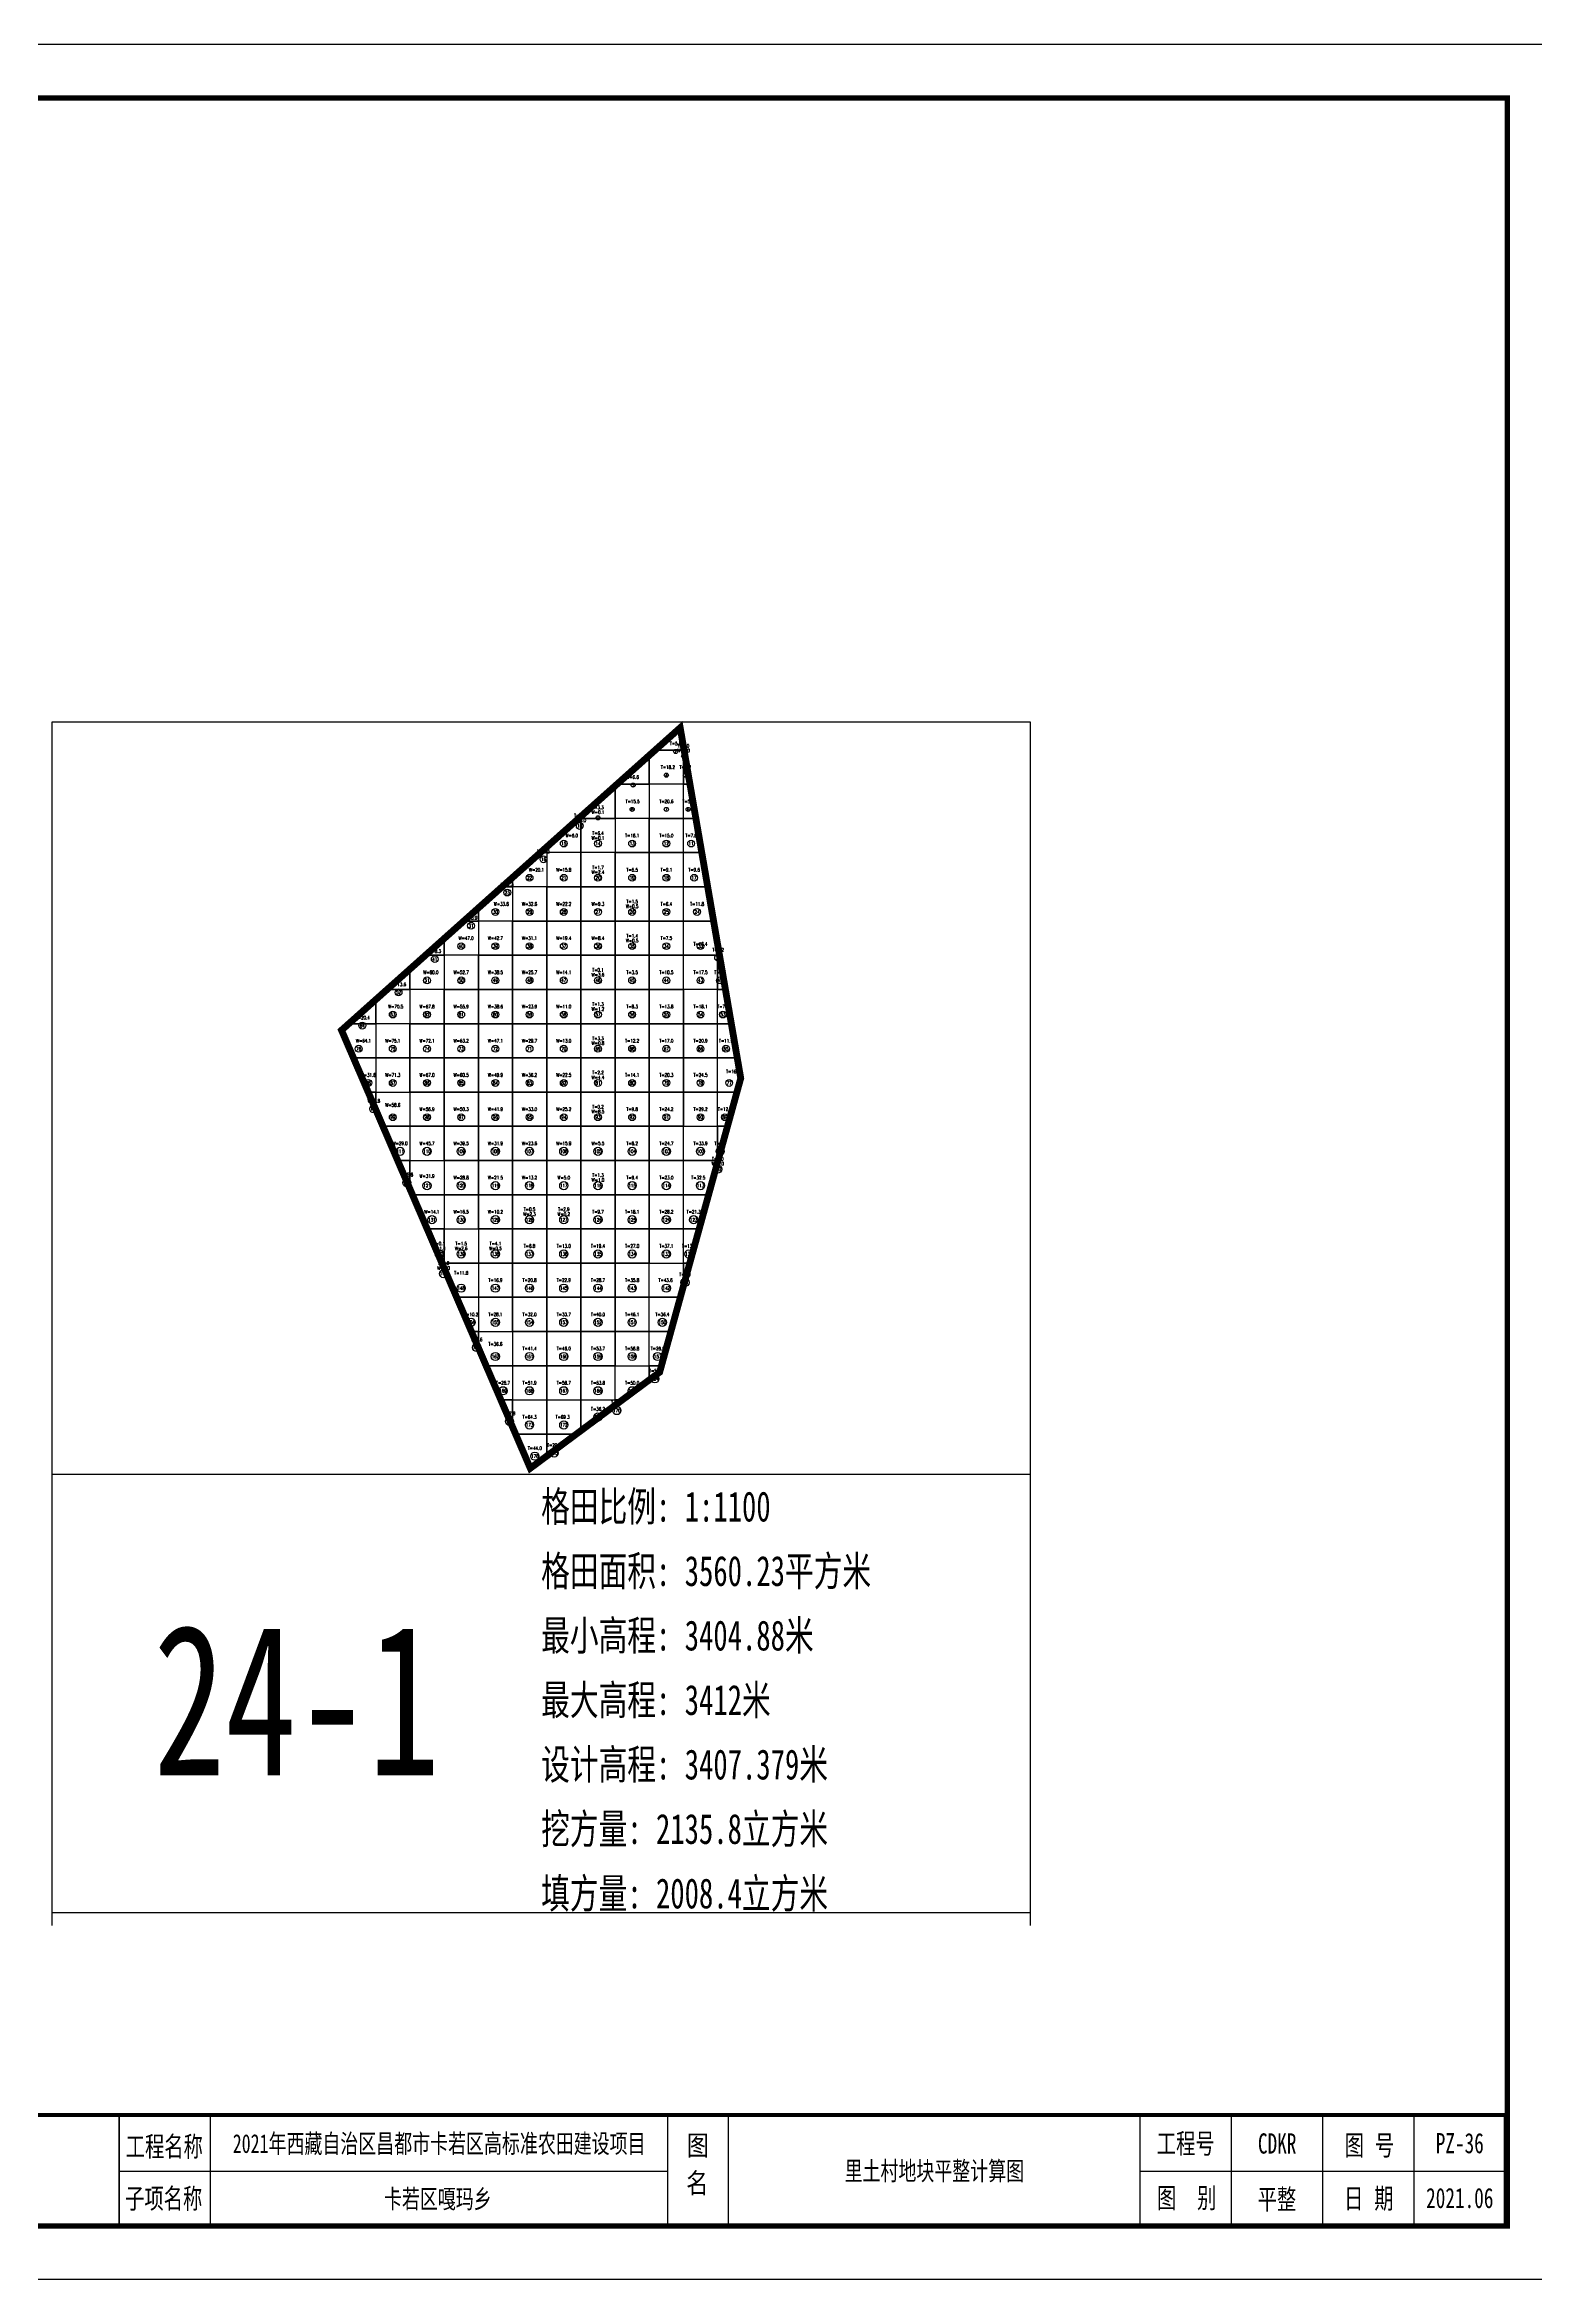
# Model space of a CAD drawing. Extents: x 4283 to 40403, y 1134 to 1764.
# Drawn here: x 19621 to 19819.2, y 1465.4 to 1762.4 of the extents above; entities that cross this region are included whole.
import ezdxf
from ezdxf.enums import TextEntityAlignment as Align

# ---------------------------------------------------------------- set-up
doc = ezdxf.new("R2010")
doc.units = 0
for name, color, linetype in [('PUB_TITLE', 4, 'Continuous'), ('S-MODIFY', 4, 'Continuous'), ('tdz_24-1方格网', 2, 'Continuous'), ('tdz_24-1方格网计算', 7, 'Continuous'), ('tdz_土方计算图', 7, 'Continuous'), ('tdz_格田', 6, 'Continuous'), ('华泽绵阳图框', 7, 'Continuous')]:
    doc.layers.add(name, color=color, linetype=linetype)
doc.styles.add('-宋体', font='', dxfattribs={"width": 0.8})
doc.styles.add('GLand', font='')
doc.styles.add('GLandNum', font='txt_____.ttf', dxfattribs={"width": 0.7, "height": 0.5})
doc.styles.add('长仿宋', font='', dxfattribs={"width": 0.7, "height": 5})
doc.styles.get('-宋体').set_extended_font_data('SimSun')
doc.styles.get('GLand').set_extended_font_data('FangSong_GB2312')
doc.styles.get('长仿宋').set_extended_font_data('SimSun')

msp = doc.modelspace()

# ---------------------------------------------------------------- linework, layer by layer
msp.add_lwpolyline([(19621.99, 1514.09), (19751.99, 1514.09)])
at = {"layer": 'PUB_TITLE'}
msp.add_lwpolyline([(19402.53, 1465.36), (19822.53, 1465.36), (19822.53, 1762.36), (19402.53, 1762.36)], close=True, dxfattribs=at)
at = {"layer": 'PUB_TITLE', "color": 7, "const_width": 0.566}
msp.add_lwpolyline([(19815.46, 1472.43), (19815.46, 1755.25)], dxfattribs=at)
at = {"layer": 'PUB_TITLE', "color": 7, "const_width": 0.506}
msp.add_lwpolyline([(19420.21, 1472.43), (19815.23, 1472.43), (19815.24, 1487.19), (19420.21, 1487.19)], close=True, dxfattribs=at)
at = {"layer": 'S-MODIFY'}
msp.add_lwpolyline([(19402.53, 1465.36), (19822.53, 1465.36), (19822.53, 1762.36), (19402.53, 1762.36)], close=True, dxfattribs=at)
at = {"layer": 'tdz_24-1方格网', "linetype": 'Continuous'}
for points in [[(19705.91, 1669.1, 3095.45), (19705.91, 1668.6, 3095.48), (19702.16, 1668.6, 3095.88), (19705.48, 1671.57, 3095.45)], [(19701.36, 1667.89, 3095.98), (19701.36, 1664.06, 3095.6), (19697.07, 1664.06, 3096.53)], [(19702.16, 1668.6, 3095.88), (19705.91, 1668.6, 3095.48), (19705.91, 1664.06, 3095.68), (19701.36, 1664.06, 3095.6), (19701.36, 1667.89, 3095.98)], [(19706, 1668.6, 3095.45), (19705.91, 1668.6, 3095.48), (19705.91, 1669.1, 3095.45)], [(19705.91, 1668.6, 3095.48), (19706, 1668.6, 3095.45), (19706.78, 1664.06, 3095.45), (19705.91, 1664.06, 3095.68)], [(19696.82, 1663.83, 3096.56), (19696.82, 1659.51, 3096.31), (19692.27, 1659.51, 3097.16), (19692.27, 1659.77, 3097.14)], [(19697.07, 1664.06, 3096.53), (19701.36, 1664.06, 3095.6), (19701.36, 1659.51, 3095.82), (19696.82, 1659.51, 3096.31), (19696.82, 1663.83, 3096.56)], [(19701.36, 1664.06, 3095.6), (19701.36, 1659.51, 3095.82), (19705.91, 1659.51, 3095.89), (19705.91, 1664.06, 3095.68)], [(19705.91, 1664.06, 3095.68), (19706.78, 1664.06, 3095.45), (19707.57, 1659.51, 3095.45), (19705.91, 1659.51, 3095.89)], [(19691.98, 1659.51, 3097.18), (19692.27, 1659.51, 3097.16), (19692.27, 1654.97, 3097.22), (19687.73, 1654.97, 3097.99), (19687.73, 1655.72, 3097.93)], [(19692.27, 1659.77, 3097.14), (19692.27, 1659.51, 3097.16), (19691.98, 1659.51, 3097.18)], [(19692.27, 1654.97, 3097.22), (19692.27, 1659.51, 3097.16), (19696.82, 1659.51, 3096.31), (19696.82, 1654.97, 3096.44)], [(19696.82, 1659.51, 3096.31), (19696.82, 1654.97, 3096.44), (19701.36, 1654.97, 3096.22), (19701.36, 1659.51, 3095.82)], [(19701.36, 1659.51, 3095.82), (19701.36, 1654.97, 3096.22), (19705.91, 1654.97, 3096.1), (19705.91, 1659.51, 3095.89)], [(19705.91, 1659.51, 3095.89), (19707.57, 1659.51, 3095.45), (19708.35, 1654.97, 3095.45), (19705.91, 1654.97, 3096.1)], [(19686.89, 1654.97, 3098.08), (19687.73, 1654.97, 3097.99), (19687.73, 1650.42, 3098.51), (19683.18, 1650.42, 3098.85), (19683.18, 1651.66, 3098.74)], [(19687.73, 1655.72, 3097.93), (19687.73, 1654.97, 3097.99), (19686.89, 1654.97, 3098.08)], [(19687.73, 1654.97, 3097.99), (19687.73, 1650.42, 3098.51), (19692.27, 1650.42, 3097.75), (19692.27, 1654.97, 3097.22)], [(19692.27, 1654.97, 3097.22), (19692.27, 1650.42, 3097.75), (19696.82, 1650.42, 3097.06), (19696.82, 1654.97, 3096.44)], [(19696.82, 1654.97, 3096.44), (19696.82, 1650.42, 3097.06), (19701.36, 1650.42, 3096.51), (19701.36, 1654.97, 3096.22)], [(19701.36, 1654.97, 3096.22), (19701.36, 1650.42, 3096.51), (19705.91, 1650.42, 3096.28), (19705.91, 1654.97, 3096.1)], [(19705.91, 1654.97, 3096.1), (19708.35, 1654.97, 3095.45), (19709.14, 1650.42, 3095.45), (19705.91, 1650.42, 3096.28)], [(19683.18, 1651.66, 3098.74), (19683.18, 1650.42, 3098.85), (19681.79, 1650.42, 3098.99)], [(19681.79, 1650.42, 3098.99), (19683.18, 1650.42, 3098.85), (19683.18, 1645.87, 3099.22), (19678.64, 1645.87, 3099.71), (19678.64, 1647.6, 3099.55)], [(19683.18, 1650.42, 3098.85), (19683.18, 1645.87, 3099.22), (19687.73, 1645.87, 3098.49), (19687.73, 1650.42, 3098.51)], [(19687.73, 1650.42, 3098.51), (19687.73, 1645.87, 3098.49), (19692.27, 1645.87, 3097.87), (19692.27, 1650.42, 3097.75)], [(19692.27, 1650.42, 3097.75), (19692.27, 1645.87, 3097.87), (19696.82, 1645.87, 3097.15), (19696.82, 1650.42, 3097.06)], [(19696.82, 1650.42, 3097.06), (19696.82, 1645.87, 3097.15), (19701.36, 1645.87, 3096.69), (19701.36, 1650.42, 3096.51)], [(19701.36, 1650.42, 3096.51), (19701.36, 1645.87, 3096.69), (19705.91, 1645.87, 3096.24), (19705.91, 1650.42, 3096.28)], [(19705.91, 1650.42, 3096.28), (19709.14, 1650.42, 3095.45), (19709.92, 1645.87, 3095.45), (19705.91, 1645.87, 3096.24)], [(19676.7, 1645.87, 3099.9), (19678.64, 1645.87, 3099.71), (19678.64, 1641.33, 3099.75), (19674.09, 1641.33, 3100.47), (19674.09, 1643.55, 3100.37)], [(19678.64, 1647.6, 3099.55), (19678.64, 1645.87, 3099.71), (19676.7, 1645.87, 3099.9)], [(19678.64, 1645.87, 3099.71), (19678.64, 1641.33, 3099.75), (19683.18, 1641.33, 3099), (19683.18, 1645.87, 3099.22)], [(19683.18, 1645.87, 3099.22), (19683.18, 1641.33, 3099), (19687.73, 1641.33, 3098.35), (19687.73, 1645.87, 3098.49)], [(19687.73, 1645.87, 3098.49), (19687.73, 1641.33, 3098.35), (19692.27, 1641.33, 3097.74), (19692.27, 1645.87, 3097.87)], [(19692.27, 1645.87, 3097.87), (19692.27, 1641.33, 3097.74), (19696.82, 1641.33, 3097.17), (19696.82, 1645.87, 3097.15)], [(19696.82, 1645.87, 3097.15), (19696.82, 1641.33, 3097.17), (19701.36, 1641.33, 3096.64), (19701.36, 1645.87, 3096.69)], [(19701.36, 1645.87, 3096.69), (19701.36, 1641.33, 3096.64), (19705.91, 1641.33, 3096.2), (19705.91, 1645.87, 3096.24)], [(19710.45, 1642.78, 3095.45), (19710.45, 1641.33, 3095.52), (19705.91, 1641.33, 3096.2), (19705.91, 1645.87, 3096.24), (19709.92, 1645.87, 3095.45)], [(19674.09, 1643.55, 3100.37), (19674.09, 1641.33, 3100.47), (19671.61, 1641.33, 3100.76)], [(19710.71, 1641.33, 3095.45), (19710.45, 1641.33, 3095.52), (19710.45, 1642.78, 3095.45)], [(19669.55, 1639.49, 3100.95), (19669.55, 1636.78, 3100.96), (19666.52, 1636.78, 3101.24)], [(19671.61, 1641.33, 3100.76), (19674.09, 1641.33, 3100.47), (19674.09, 1636.78, 3100.46), (19669.55, 1636.78, 3100.96), (19669.55, 1639.49, 3100.95)], [(19674.09, 1641.33, 3100.47), (19674.09, 1636.78, 3100.46), (19678.64, 1636.78, 3099.59), (19678.64, 1641.33, 3099.75)], [(19678.64, 1641.33, 3099.75), (19678.64, 1636.78, 3099.59), (19683.18, 1636.78, 3098.93), (19683.18, 1641.33, 3099)], [(19683.18, 1641.33, 3099), (19683.18, 1636.78, 3098.93), (19687.73, 1636.78, 3098.21), (19687.73, 1641.33, 3098.35)], [(19687.73, 1641.33, 3098.35), (19687.73, 1636.78, 3098.21), (19692.27, 1636.78, 3097.59), (19692.27, 1641.33, 3097.74)], [(19692.27, 1641.33, 3097.74), (19692.27, 1636.78, 3097.59), (19696.82, 1636.78, 3097.03), (19696.82, 1641.33, 3097.17)], [(19696.82, 1641.33, 3097.17), (19696.82, 1636.78, 3097.03), (19701.36, 1636.78, 3096.55), (19701.36, 1641.33, 3096.64)], [(19701.36, 1641.33, 3096.64), (19701.36, 1636.78, 3096.55), (19705.91, 1636.78, 3096.16), (19705.91, 1641.33, 3096.2)], [(19705.91, 1636.78, 3096.16), (19705.91, 1641.33, 3096.2), (19710.45, 1641.33, 3095.52), (19710.45, 1636.78, 3095.73)], [(19710.45, 1641.33, 3095.52), (19710.71, 1641.33, 3095.45), (19711.49, 1636.78, 3095.45), (19710.45, 1636.78, 3095.73)], [(19666.52, 1636.78, 3101.24), (19669.55, 1636.78, 3100.96), (19669.55, 1632.24, 3101.27), (19665, 1632.24, 3101.53), (19665, 1635.43, 3101.39)], [(19669.55, 1636.78, 3100.96), (19669.55, 1632.24, 3101.27), (19674.09, 1632.24, 3100.91), (19674.09, 1636.78, 3100.46)], [(19674.09, 1636.78, 3100.46), (19674.09, 1632.24, 3100.91), (19678.64, 1632.24, 3099.99), (19678.64, 1636.78, 3099.59)], [(19678.64, 1636.78, 3099.59), (19678.64, 1632.24, 3099.99), (19683.18, 1632.24, 3099), (19683.18, 1636.78, 3098.93)], [(19683.18, 1636.78, 3098.93), (19683.18, 1632.24, 3099), (19687.73, 1632.24, 3098.31), (19687.73, 1636.78, 3098.21)], [(19687.73, 1636.78, 3098.21), (19687.73, 1632.24, 3098.31), (19692.27, 1632.24, 3097.54), (19692.27, 1636.78, 3097.59)], [(19692.27, 1636.78, 3097.59), (19692.27, 1632.24, 3097.54), (19696.82, 1632.24, 3096.93), (19696.82, 1636.78, 3097.03)], [(19696.82, 1636.78, 3097.03), (19696.82, 1632.24, 3096.93), (19701.36, 1632.24, 3096.48), (19701.36, 1636.78, 3096.55)], [(19701.36, 1636.78, 3096.55), (19701.36, 1632.24, 3096.48), (19705.91, 1632.24, 3096.09), (19705.91, 1636.78, 3096.16)], [(19705.91, 1636.78, 3096.16), (19705.91, 1632.24, 3096.09), (19710.45, 1632.24, 3095.76), (19710.45, 1636.78, 3095.73)], [(19710.45, 1636.78, 3095.73), (19711.49, 1636.78, 3095.45), (19712.27, 1632.24, 3095.45), (19710.45, 1632.24, 3095.76)], [(19665, 1635.43, 3101.39), (19665, 1632.24, 3101.53), (19661.42, 1632.24, 3101.71)], [(19661.42, 1632.24, 3101.71), (19665, 1632.24, 3101.53), (19665, 1627.69, 3101.68), (19662.04, 1627.69, 3101.64), (19660.45, 1631.37, 3101.82)], [(19665, 1632.24, 3101.53), (19665, 1627.69, 3101.68), (19669.55, 1627.69, 3101.31), (19669.55, 1632.24, 3101.27)], [(19669.55, 1632.24, 3101.27), (19669.55, 1627.69, 3101.31), (19674.09, 1627.69, 3100.95), (19674.09, 1632.24, 3100.91)], [(19674.09, 1632.24, 3100.91), (19674.09, 1627.69, 3100.95), (19678.64, 1627.69, 3100.38), (19678.64, 1632.24, 3099.99)], [(19678.64, 1632.24, 3099.99), (19678.64, 1627.69, 3100.38), (19683.18, 1627.69, 3099.59), (19683.18, 1632.24, 3099)], [(19683.18, 1632.24, 3099), (19683.18, 1627.69, 3099.59), (19687.73, 1627.69, 3098.61), (19687.73, 1632.24, 3098.31)], [(19687.73, 1632.24, 3098.31), (19687.73, 1627.69, 3098.61), (19692.27, 1627.69, 3097.7), (19692.27, 1632.24, 3097.54)], [(19692.27, 1632.24, 3097.54), (19692.27, 1627.69, 3097.7), (19696.82, 1627.69, 3096.8), (19696.82, 1632.24, 3096.93)], [(19696.82, 1632.24, 3096.93), (19696.82, 1627.69, 3096.8), (19701.36, 1627.69, 3096.43), (19701.36, 1632.24, 3096.48)], [(19701.36, 1632.24, 3096.48), (19701.36, 1627.69, 3096.43), (19705.91, 1627.69, 3096.03), (19705.91, 1632.24, 3096.09)], [(19705.91, 1632.24, 3096.09), (19705.91, 1627.69, 3096.03), (19710.45, 1627.69, 3095.66), (19710.45, 1632.24, 3095.76)], [(19710.45, 1632.24, 3095.76), (19712.27, 1632.24, 3095.45), (19713.06, 1627.69, 3095.45), (19710.45, 1627.69, 3095.66)], [(19662.04, 1627.69, 3101.64), (19665, 1627.69, 3101.68), (19665, 1623.15, 3101.43), (19664, 1623.15, 3101.43)], [(19665, 1627.69, 3101.68), (19665, 1623.15, 3101.43), (19669.55, 1623.15, 3101.04), (19669.55, 1627.69, 3101.31)], [(19669.55, 1627.69, 3101.31), (19669.55, 1623.15, 3101.04), (19674.09, 1623.15, 3100.62), (19674.09, 1627.69, 3100.95)], [(19674.09, 1627.69, 3100.95), (19674.09, 1623.15, 3100.62), (19678.64, 1623.15, 3100.09), (19678.64, 1627.69, 3100.38)], [(19678.64, 1627.69, 3100.38), (19678.64, 1623.15, 3100.09), (19683.18, 1623.15, 3099.51), (19683.18, 1627.69, 3099.59)], [(19683.18, 1627.69, 3099.59), (19683.18, 1623.15, 3099.51), (19687.73, 1623.15, 3098.95), (19687.73, 1627.69, 3098.61)], [(19687.73, 1627.69, 3098.61), (19687.73, 1623.15, 3098.95), (19692.27, 1623.15, 3098.48), (19692.27, 1627.69, 3097.7)], [(19692.27, 1627.69, 3097.7), (19692.27, 1623.15, 3098.48), (19696.82, 1623.15, 3097.03), (19696.82, 1627.69, 3096.8)], [(19696.82, 1627.69, 3096.8), (19696.82, 1623.15, 3097.03), (19701.36, 1623.15, 3096.33), (19701.36, 1627.69, 3096.43)], [(19701.36, 1627.69, 3096.43), (19701.36, 1623.15, 3096.33), (19705.91, 1623.15, 3095.96), (19705.91, 1627.69, 3096.03)], [(19705.91, 1627.69, 3096.03), (19705.91, 1623.15, 3095.96), (19710.45, 1623.15, 3095.57), (19710.45, 1627.69, 3095.66)], [(19710.45, 1627.69, 3095.66), (19713.06, 1627.69, 3095.45), (19713.53, 1624.99, 3095.45), (19713.02, 1623.15, 3095.45), (19710.45, 1623.15, 3095.57)], [(19664, 1623.15, 3101.43), (19665, 1623.15, 3101.43), (19665, 1620.83, 3101.32)], [(19665, 1620.83, 3101.32), (19665, 1623.15, 3101.43), (19669.55, 1623.15, 3101.04), (19669.55, 1618.6, 3100.73), (19665.96, 1618.6, 3101.01)], [(19669.55, 1623.15, 3101.04), (19669.55, 1618.6, 3100.73), (19674.09, 1618.6, 3100.27), (19674.09, 1623.15, 3100.62)], [(19674.09, 1623.15, 3100.62), (19674.09, 1618.6, 3100.27), (19678.64, 1618.6, 3099.8), (19678.64, 1623.15, 3100.09)], [(19678.64, 1623.15, 3100.09), (19678.64, 1618.6, 3099.8), (19683.18, 1618.6, 3099.23), (19683.18, 1623.15, 3099.51)], [(19683.18, 1623.15, 3099.51), (19683.18, 1618.6, 3099.23), (19687.73, 1618.6, 3098.72), (19687.73, 1623.15, 3098.95)], [(19687.73, 1623.15, 3098.95), (19687.73, 1618.6, 3098.72), (19692.27, 1618.6, 3098.21), (19692.27, 1623.15, 3098.48)], [(19692.27, 1623.15, 3098.48), (19692.27, 1618.6, 3098.21), (19696.82, 1618.6, 3097.46), (19696.82, 1623.15, 3097.03)], [(19696.82, 1623.15, 3097.03), (19696.82, 1618.6, 3097.46), (19701.36, 1618.6, 3096.33), (19701.36, 1623.15, 3096.33)], [(19701.36, 1623.15, 3096.33), (19701.36, 1618.6, 3096.33), (19705.91, 1618.6, 3095.78), (19705.91, 1623.15, 3095.96)], [(19705.91, 1623.15, 3095.96), (19705.91, 1618.6, 3095.78), (19710.45, 1618.6, 3095.45), (19710.45, 1623.15, 3095.57)], [(19710.45, 1623.15, 3095.57), (19713.02, 1623.15, 3095.45), (19711.76, 1618.6, 3095.44), (19710.45, 1618.6, 3095.45)], [(19665.96, 1618.6, 3101.01), (19669.55, 1618.6, 3100.73), (19669.55, 1614.06, 3100.32), (19667.92, 1614.06, 3100.4)], [(19669.55, 1618.6, 3100.73), (19669.55, 1614.06, 3100.32), (19674.09, 1614.06, 3099.92), (19674.09, 1618.6, 3100.27)], [(19674.09, 1618.6, 3100.27), (19674.09, 1614.06, 3099.92), (19678.64, 1614.06, 3099.43), (19678.64, 1618.6, 3099.8)], [(19678.64, 1618.6, 3099.8), (19678.64, 1614.06, 3099.43), (19683.18, 1614.06, 3098.93), (19683.18, 1618.6, 3099.23)], [(19683.18, 1618.6, 3099.23), (19683.18, 1614.06, 3098.93), (19687.73, 1614.06, 3098.38), (19687.73, 1618.6, 3098.72)], [(19687.73, 1618.6, 3098.72), (19687.73, 1614.06, 3098.38), (19692.27, 1614.06, 3097.92), (19692.27, 1618.6, 3098.21)], [(19692.27, 1618.6, 3098.21), (19692.27, 1614.06, 3097.92), (19696.82, 1614.06, 3097.39), (19696.82, 1618.6, 3097.46)], [(19696.82, 1618.6, 3097.46), (19696.82, 1614.06, 3097.39), (19701.36, 1614.06, 3096.81), (19701.36, 1618.6, 3096.33)], [(19701.36, 1618.6, 3096.33), (19701.36, 1614.06, 3096.81), (19705.91, 1614.06, 3095.64), (19705.91, 1618.6, 3095.78)], [(19705.91, 1614.06, 3095.64), (19705.91, 1618.6, 3095.78), (19710.45, 1618.6, 3095.45), (19710.45, 1614.06, 3095.43)], [(19710.45, 1618.6, 3095.45), (19711.76, 1618.6, 3095.44), (19710.51, 1614.06, 3095.42), (19710.45, 1614.06, 3095.43)], [(19667.92, 1614.06, 3100.4), (19669.55, 1614.06, 3100.32), (19669.55, 1610.28, 3099.88)], [(19669.55, 1610.28, 3099.88), (19669.55, 1614.06, 3100.32), (19674.09, 1614.06, 3099.92), (19674.09, 1609.51, 3099.59), (19669.88, 1609.51, 3099.78)], [(19674.09, 1614.06, 3099.92), (19674.09, 1609.51, 3099.59), (19678.64, 1609.51, 3099.14), (19678.64, 1614.06, 3099.43)], [(19678.64, 1614.06, 3099.43), (19678.64, 1609.51, 3099.14), (19683.18, 1609.51, 3098.59), (19683.18, 1614.06, 3098.93)], [(19683.18, 1614.06, 3098.93), (19683.18, 1609.51, 3098.59), (19687.73, 1609.51, 3098.06), (19687.73, 1614.06, 3098.38)], [(19687.73, 1614.06, 3098.38), (19687.73, 1609.51, 3098.06), (19692.27, 1609.51, 3097.64), (19692.27, 1614.06, 3097.92)], [(19692.27, 1614.06, 3097.92), (19692.27, 1609.51, 3097.64), (19696.82, 1609.51, 3097.16), (19696.82, 1614.06, 3097.39)], [(19696.82, 1614.06, 3097.39), (19696.82, 1609.51, 3097.16), (19701.36, 1609.51, 3096.56), (19701.36, 1614.06, 3096.81)], [(19701.36, 1614.06, 3096.81), (19701.36, 1609.51, 3096.56), (19705.91, 1609.51, 3096.01), (19705.91, 1614.06, 3095.64)], [(19709.25, 1609.51, 3095.41), (19705.91, 1609.51, 3096.01), (19705.91, 1614.06, 3095.64), (19710.45, 1614.06, 3095.43), (19710.45, 1613.86, 3095.42)], [(19710.45, 1614.06, 3095.43), (19710.51, 1614.06, 3095.42), (19710.45, 1613.86, 3095.42)], [(19669.88, 1609.51, 3099.78), (19674.09, 1609.51, 3099.59), (19674.09, 1604.97, 3099.06), (19671.84, 1604.97, 3099.16)], [(19674.09, 1609.51, 3099.59), (19674.09, 1604.97, 3099.06), (19678.64, 1604.97, 3098.72), (19678.64, 1609.51, 3099.14)], [(19678.64, 1609.51, 3099.14), (19678.64, 1604.97, 3098.72), (19683.18, 1604.97, 3098.21), (19683.18, 1609.51, 3098.59)], [(19683.18, 1609.51, 3098.59), (19683.18, 1604.97, 3098.21), (19687.73, 1604.97, 3097.79), (19687.73, 1609.51, 3098.06)], [(19687.73, 1609.51, 3098.06), (19687.73, 1604.97, 3097.79), (19692.27, 1604.97, 3097.37), (19692.27, 1609.51, 3097.64)], [(19692.27, 1609.51, 3097.64), (19692.27, 1604.97, 3097.37), (19696.82, 1604.97, 3096.85), (19696.82, 1609.51, 3097.16)], [(19696.82, 1609.51, 3097.16), (19696.82, 1604.97, 3096.85), (19701.36, 1604.97, 3096.3), (19701.36, 1609.51, 3096.56)], [(19701.36, 1609.51, 3096.56), (19701.36, 1604.97, 3096.3), (19705.91, 1604.97, 3095.61), (19705.91, 1609.51, 3096.01)], [(19705.91, 1609.51, 3096.01), (19709.25, 1609.51, 3095.41), (19708, 1604.97, 3095.4), (19705.91, 1604.97, 3095.61)], [(19671.84, 1604.97, 3099.16), (19674.09, 1604.97, 3099.06), (19674.09, 1600.42, 3098.53), (19673.8, 1600.42, 3098.54)], [(19674.09, 1600.42, 3098.53), (19674.09, 1604.97, 3099.06), (19678.64, 1604.97, 3098.72), (19678.64, 1600.42, 3098.17)], [(19678.64, 1604.97, 3098.72), (19678.64, 1600.42, 3098.17), (19683.18, 1600.42, 3097.8), (19683.18, 1604.97, 3098.21)], [(19683.18, 1604.97, 3098.21), (19683.18, 1600.42, 3097.8), (19687.73, 1600.42, 3097.44), (19687.73, 1604.97, 3097.79)], [(19687.73, 1604.97, 3097.79), (19687.73, 1600.42, 3097.44), (19692.27, 1600.42, 3097.07), (19692.27, 1604.97, 3097.37)], [(19692.27, 1604.97, 3097.37), (19692.27, 1600.42, 3097.07), (19696.82, 1600.42, 3096.53), (19696.82, 1604.97, 3096.85)], [(19696.82, 1604.97, 3096.85), (19696.82, 1600.42, 3096.53), (19701.36, 1600.42, 3096.1), (19701.36, 1604.97, 3096.3)], [(19701.36, 1604.97, 3096.3), (19701.36, 1600.42, 3096.1), (19705.91, 1600.42, 3095.39), (19705.91, 1604.97, 3095.61)], [(19705.91, 1604.97, 3095.61), (19708, 1604.97, 3095.4), (19706.75, 1600.42, 3095.39), (19705.91, 1600.42, 3095.39)], [(19673.8, 1600.42, 3098.54), (19674.09, 1600.42, 3098.53), (19674.09, 1599.74, 3098.45)], [(19674.09, 1599.74, 3098.45), (19674.09, 1600.42, 3098.53), (19678.64, 1600.42, 3098.17), (19678.64, 1595.87, 3097.8), (19675.76, 1595.87, 3097.98)], [(19678.64, 1600.42, 3098.17), (19678.64, 1595.87, 3097.8), (19683.18, 1595.87, 3097.38), (19683.18, 1600.42, 3097.8)], [(19683.18, 1600.42, 3097.8), (19683.18, 1595.87, 3097.38), (19687.73, 1595.87, 3097.04), (19687.73, 1600.42, 3097.44)], [(19687.73, 1600.42, 3097.44), (19687.73, 1595.87, 3097.04), (19692.27, 1595.87, 3096.9), (19692.27, 1600.42, 3097.07)], [(19692.27, 1600.42, 3097.07), (19692.27, 1595.87, 3096.9), (19696.82, 1595.87, 3096.19), (19696.82, 1600.42, 3096.53)], [(19696.82, 1600.42, 3096.53), (19696.82, 1595.87, 3096.19), (19701.36, 1595.87, 3095.9), (19701.36, 1600.42, 3096.1)], [(19705.49, 1595.87, 3095.38), (19701.36, 1595.87, 3095.9), (19701.36, 1600.42, 3096.1), (19705.91, 1600.42, 3095.39), (19705.91, 1597.38, 3095.38)], [(19705.91, 1600.42, 3095.39), (19706.75, 1600.42, 3095.39), (19705.91, 1597.38, 3095.38)], [(19675.76, 1595.87, 3097.98), (19678.64, 1595.87, 3097.8), (19678.64, 1591.33, 3097.47), (19677.71, 1591.33, 3097.5)], [(19678.64, 1595.87, 3097.8), (19678.64, 1591.33, 3097.47), (19683.18, 1591.33, 3097.09), (19683.18, 1595.87, 3097.38)], [(19683.18, 1595.87, 3097.38), (19683.18, 1591.33, 3097.09), (19687.73, 1591.33, 3096.74), (19687.73, 1595.87, 3097.04)], [(19687.73, 1595.87, 3097.04), (19687.73, 1591.33, 3096.74), (19692.27, 1591.33, 3096.4), (19692.27, 1595.87, 3096.9)], [(19692.27, 1595.87, 3096.9), (19692.27, 1591.33, 3096.4), (19696.82, 1591.33, 3095.77), (19696.82, 1595.87, 3096.19)], [(19696.82, 1595.87, 3096.19), (19696.82, 1591.33, 3095.77), (19701.36, 1591.33, 3095.59), (19701.36, 1595.87, 3095.9)], [(19701.36, 1595.87, 3095.9), (19705.49, 1595.87, 3095.38), (19704.24, 1591.33, 3095.36), (19701.36, 1591.33, 3095.59)], [(19677.71, 1591.33, 3097.5), (19678.64, 1591.33, 3097.47), (19678.64, 1589.19, 3097.28)], [(19678.64, 1589.19, 3097.28), (19678.64, 1591.33, 3097.47), (19683.18, 1591.33, 3097.09), (19683.18, 1586.78, 3096.81), (19679.67, 1586.78, 3097.03)], [(19683.18, 1591.33, 3097.09), (19683.18, 1586.78, 3096.81), (19687.73, 1586.78, 3096.46), (19687.73, 1591.33, 3096.74)], [(19687.73, 1591.33, 3096.74), (19687.73, 1586.78, 3096.46), (19692.27, 1586.78, 3095.92), (19692.27, 1591.33, 3096.4)], [(19692.27, 1591.33, 3096.4), (19692.27, 1586.78, 3095.92), (19696.82, 1586.78, 3095.39), (19696.82, 1591.33, 3095.77)], [(19696.82, 1591.33, 3095.77), (19696.82, 1586.78, 3095.39), (19701.36, 1586.78, 3095.35), (19701.36, 1591.33, 3095.59)], [(19701.36, 1591.33, 3095.59), (19704.24, 1591.33, 3095.36), (19702.99, 1586.78, 3095.35), (19701.36, 1586.78, 3095.35)], [(19679.67, 1586.78, 3097.03), (19683.18, 1586.78, 3096.81), (19683.18, 1582.24, 3096.49), (19681.63, 1582.24, 3096.56)], [(19683.18, 1586.78, 3096.81), (19683.18, 1582.24, 3096.49), (19687.73, 1582.24, 3096.03), (19687.73, 1586.78, 3096.46)], [(19687.73, 1586.78, 3096.46), (19687.73, 1582.24, 3096.03), (19692.27, 1582.24, 3095.48), (19692.27, 1586.78, 3095.92)], [(19692.27, 1586.78, 3095.92), (19692.27, 1582.24, 3095.48), (19696.82, 1582.24, 3095.43), (19696.82, 1586.78, 3095.39)], [(19697.79, 1582.24, 3095.43), (19696.82, 1582.24, 3095.43), (19696.82, 1586.78, 3095.39), (19701.36, 1586.78, 3095.35), (19701.36, 1584.89, 3095.37)], [(19701.36, 1586.78, 3095.35), (19702.99, 1586.78, 3095.35), (19702.75, 1585.92, 3095.35), (19701.36, 1584.89, 3095.37)], [(19681.63, 1582.24, 3096.56), (19683.18, 1582.24, 3096.49), (19683.18, 1578.64, 3096.19)], [(19683.18, 1578.64, 3096.19), (19683.18, 1582.24, 3096.49), (19687.73, 1582.24, 3096.03), (19687.73, 1577.69, 3095.57), (19683.59, 1577.69, 3096.09)], [(19691.67, 1577.69, 3095.52), (19687.73, 1577.69, 3095.57), (19687.73, 1582.24, 3096.03), (19692.27, 1582.24, 3095.48), (19692.27, 1578.14, 3095.51)], [(19692.27, 1578.14, 3095.51), (19692.27, 1582.24, 3095.48), (19696.82, 1582.24, 3095.43), (19696.82, 1581.52, 3095.44)], [(19696.82, 1582.24, 3095.43), (19697.79, 1582.24, 3095.43), (19696.82, 1581.52, 3095.44)], [(19683.59, 1577.69, 3096.09), (19687.73, 1577.69, 3095.57), (19687.73, 1574.76, 3095.58), (19685.55, 1573.15, 3095.62)], [(19687.73, 1577.69, 3095.57), (19691.67, 1577.69, 3095.52), (19687.73, 1574.76, 3095.58)]]:
    msp.add_polyline3d(points, close=True, dxfattribs=at)
at = {"layer": 'tdz_24-1方格网计算', "color": 7, "linetype": 'Continuous'}
for centre, radius in [((19704.87, 1668.41), 0.273), ((19705.93, 1667.79), 0.273), ((19699.22, 1663.95), 0.273), ((19703.64, 1665.27), 0.273), ((19706.15, 1665.27), 0.273), ((19699.09, 1660.72), 0.273), ((19703.64, 1660.72), 0.273), ((19706.54, 1660.72), 0.273), ((19692.13, 1658.52), 0.455), ((19694.55, 1659.6), 0.273), ((19687.31, 1654.09), 0.455), ((19690, 1656.18), 0.455), ((19694.55, 1656.18), 0.455), ((19699.09, 1656.18), 0.455), ((19703.64, 1656.18), 0.455), ((19706.93, 1656.18), 0.455), ((19685.45, 1651.63), 0.455), ((19690, 1651.63), 0.455), ((19694.55, 1651.63), 0.455), ((19699.09, 1651.63), 0.455), ((19703.64, 1651.63), 0.455), ((19707.33, 1651.63), 0.455), ((19682.49, 1649.67), 0.455), ((19677.67, 1645.25), 0.455), ((19680.91, 1647.09), 0.455), ((19685.45, 1647.09), 0.455), ((19690, 1647.09), 0.455), ((19694.55, 1647.09), 0.455), ((19699.09, 1647.09), 0.455), ((19703.64, 1647.09), 0.455), ((19707.72, 1647.09), 0.455), ((19676.36, 1642.54), 0.455), ((19680.91, 1642.54), 0.455), ((19685.45, 1642.54), 0.455), ((19690, 1642.54), 0.455), ((19694.55, 1642.54), 0.455), ((19699.09, 1642.54), 0.455), ((19703.64, 1642.54), 0.455), ((19708.18, 1642.54), 0.455), ((19672.85, 1640.82), 0.455), ((19710.52, 1640.99), 0.455), ((19668.03, 1636.4), 0.455), ((19671.82, 1638), 0.455), ((19676.36, 1638), 0.455), ((19680.91, 1638), 0.455), ((19685.45, 1638), 0.455), ((19690, 1638), 0.455), ((19694.55, 1638), 0.455), ((19699.09, 1638), 0.455), ((19703.64, 1638), 0.455), ((19708.18, 1638), 0.455), ((19710.78, 1638), 0.455), ((19667.27, 1633.45), 0.455), ((19671.82, 1633.45), 0.455), ((19676.36, 1633.45), 0.455), ((19680.91, 1633.45), 0.455), ((19685.45, 1633.45), 0.455), ((19690, 1633.45), 0.455), ((19694.55, 1633.45), 0.455), ((19699.09, 1633.45), 0.455), ((19703.64, 1633.45), 0.455), ((19708.18, 1633.45), 0.455), ((19711.17, 1633.45), 0.455), ((19663.21, 1631.98), 0.455), ((19662.73, 1628.91), 0.455), ((19667.27, 1628.91), 0.455), ((19671.82, 1628.91), 0.455), ((19676.36, 1628.91), 0.455), ((19680.91, 1628.91), 0.455), ((19685.45, 1628.91), 0.455), ((19690, 1628.91), 0.455), ((19694.55, 1628.91), 0.455), ((19699.09, 1628.91), 0.455), ((19703.64, 1628.91), 0.455), ((19708.18, 1628.91), 0.455), ((19711.56, 1628.91), 0.455), ((19664.01, 1624.36), 0.455), ((19667.27, 1624.36), 0.455), ((19671.82, 1624.36), 0.455), ((19676.36, 1624.36), 0.455), ((19680.91, 1624.36), 0.455), ((19685.45, 1624.36), 0.455), ((19690, 1624.36), 0.455), ((19694.55, 1624.36), 0.455), ((19699.09, 1624.36), 0.455), ((19703.64, 1624.36), 0.455), ((19708.18, 1624.36), 0.455), ((19711.99, 1624.36), 0.455), ((19664.75, 1620.93), 0.545), ((19667.27, 1619.81), 0.455), ((19671.82, 1619.81), 0.455), ((19676.36, 1619.81), 0.455), ((19680.91, 1619.81), 0.455), ((19685.45, 1619.81), 0.455), ((19690, 1619.81), 0.455), ((19694.55, 1619.81), 0.455), ((19699.09, 1619.81), 0.455), ((19703.64, 1619.81), 0.455), ((19708.18, 1619.81), 0.455), ((19711.42, 1619.81), 0.455), ((19668.24, 1615.27), 0.545), ((19671.82, 1615.27), 0.545), ((19676.36, 1615.27), 0.545), ((19680.91, 1615.27), 0.545), ((19685.45, 1615.27), 0.545), ((19690, 1615.27), 0.545), ((19694.55, 1615.27), 0.545), ((19699.09, 1615.27), 0.545), ((19703.64, 1615.27), 0.545), ((19708.18, 1615.27), 0.545), ((19710.8, 1615.27), 0.545), ((19710.47, 1612.9), 0.545), ((19669.14, 1611.11), 0.545), ((19671.82, 1610.72), 0.545), ((19676.36, 1610.72), 0.545), ((19680.91, 1610.72), 0.545), ((19685.45, 1610.72), 0.545), ((19690, 1610.72), 0.545), ((19694.55, 1610.72), 0.545), ((19699.09, 1610.72), 0.545), ((19703.64, 1610.72), 0.545), ((19708.18, 1610.72), 0.545), ((19672.47, 1606.18), 0.545), ((19676.36, 1606.18), 0.545), ((19680.91, 1606.18), 0.545), ((19685.45, 1606.18), 0.545), ((19690, 1606.18), 0.545), ((19694.55, 1606.18), 0.545), ((19699.09, 1606.18), 0.545), ((19703.64, 1606.18), 0.545), ((19707.27, 1606.18), 0.545), ((19673.45, 1601.63), 0.545), ((19676.36, 1601.63), 0.545), ((19680.91, 1601.63), 0.545), ((19685.45, 1601.63), 0.545), ((19690, 1601.63), 0.545), ((19694.55, 1601.63), 0.545), ((19699.09, 1601.63), 0.545), ((19703.64, 1601.63), 0.545), ((19706.64, 1601.63), 0.545), ((19674.02, 1599.02), 0.545), ((19706.12, 1597.84), 0.545), ((19676.36, 1597.09), 0.545), ((19680.91, 1597.09), 0.545), ((19685.45, 1597.09), 0.545), ((19690, 1597.09), 0.545), ((19694.55, 1597.09), 0.545), ((19699.09, 1597.09), 0.545), ((19703.64, 1597.09), 0.545), ((19677.69, 1592.54), 0.545), ((19680.91, 1592.54), 0.545), ((19685.45, 1592.54), 0.545), ((19690, 1592.54), 0.545), ((19694.55, 1592.54), 0.545), ((19699.09, 1592.54), 0.545), ((19703.11, 1592.54), 0.545), ((19678.41, 1589.2), 0.545), ((19680.91, 1588), 0.545), ((19685.45, 1588), 0.545), ((19690, 1588), 0.545), ((19694.55, 1588), 0.545), ((19699.09, 1588), 0.545), ((19702.49, 1588), 0.545), ((19681.92, 1583.45), 0.545), ((19685.45, 1583.45), 0.545), ((19690, 1583.45), 0.545), ((19694.55, 1583.45), 0.545), ((19699.09, 1583.45), 0.545), ((19702.11, 1585.03), 0.545), ((19694.55, 1579.97), 0.545), ((19697.06, 1580.82), 0.545), ((19682.79, 1579.38), 0.545), ((19685.45, 1578.91), 0.545), ((19690, 1578.91), 0.545), ((19686.15, 1574.76), 0.545), ((19688.71, 1575.17), 0.545)]:
    msp.add_circle(centre, radius, dxfattribs=at)
at = {"layer": 'tdz_土方计算图', "linetype": 'Continuous'}
for points in [[(19621.99, 1672.36), (19751.99, 1672.36)], [(19621.99, 1512.36), (19621.99, 1512.36), (19621.99, 1672.36), (19621.99, 1672.36)], [(19751.99, 1672.36), (19751.99, 1512.36)], [(19621.99, 1572.36), (19751.99, 1572.36)]]:
    msp.add_lwpolyline(points, dxfattribs=at)
at = {"layer": 'tdz_格田', "linetype": 'Continuous', "lineweight": 60, "const_width": 0.909}
msp.add_lwpolyline([(19660.45, 1631.37), (19705.48, 1671.57), (19713.53, 1624.99), (19702.75, 1585.92), (19685.55, 1573.15), (19660.45, 1631.37)], close=True, dxfattribs=at)
at = {"layer": '华泽绵阳图框', "color": 7}
for p, q in [((19643.04, 1472.43), (19643.04, 1487.19)), ((19711.92, 1472.43), (19711.92, 1487.19)), ((19778.78, 1472.34), (19778.78, 1487.1)), ((19790.93, 1472.34), (19790.93, 1487.1)), ((19803.08, 1472.34), (19803.08, 1487.1)), ((19630.89, 1479.72), (19703.82, 1479.72)), ((19766.62, 1479.72), (19815.23, 1479.72))]:
    msp.add_line(p, q, dxfattribs=at)
at = {"layer": '华泽绵阳图框', "color": 7, "const_width": 0.707}
msp.add_lwpolyline([(19420.21, 1472.43), (19815.46, 1472.43), (19815.46, 1755.25), (19420.21, 1755.25)], close=True, dxfattribs=at)
at = {"layer": '华泽绵阳图框', "color": 7, "const_width": 0.506}
msp.add_lwpolyline([(19420.21, 1487.19), (19815.24, 1487.19)], dxfattribs=at)
at = {"layer": '华泽绵阳图框', "color": 7, "const_width": 0.203, "flags": 128}
for points in [[(19630.89, 1472.43), (19630.89, 1487.19)], [(19703.82, 1472.43), (19703.82, 1487.19)], [(19766.62, 1472.34), (19766.62, 1487.1)]]:
    msp.add_lwpolyline(points, dxfattribs=at)

# ---------------------------------------------------------------- texts
at = {"layer": 'tdz_24-1方格网计算', "color": 2, "linetype": 'Continuous', "style": 'GLandNum', "width": 0.7}
for s, p in [('T=5.8', (19704.87, 1669.47)), ('T=0.0', (19705.93, 1669.17)), ('T=18.2', (19703.84, 1666.33)), ('T=2.2', (19706.15, 1666.33)), ('T=6.6', (19699.22, 1665.01)), ('T=3.3', (19694.55, 1660.98)), ('T=15.5', (19699.15, 1661.78)), ('T=20.6', (19703.64, 1661.78)), ('T=5.4', (19706.54, 1661.78)), ('T=0.0', (19692.13, 1659.9)), ('T=6.4', (19694.55, 1657.56)), ('T=16.1', (19699.09, 1657.24)), ('T=15.0', (19703.64, 1657.24)), ('T=7.8', (19706.93, 1657.24)), ('T=1.7', (19694.55, 1653.01)), ('T=6.5', (19699.09, 1652.69)), ('T=9.1', (19703.64, 1652.69)), ('T=9.6', (19707.33, 1652.69)), ('T=1.5', (19699.09, 1648.47)), ('T=6.4', (19703.64, 1648.15)), ('T=11.8', (19707.72, 1648.15)), ('T=1.4', (19699.09, 1643.92)), ('T=7.5', (19703.64, 1643.6)), ('T=16.4', (19708.18, 1642.83)), ('T=0.1', (19694.55, 1639.37)), ('T=0.2', (19710.52, 1642.06)), ('T=3.5', (19699.09, 1639.06)), ('T=10.5', (19703.64, 1639.06)), ('T=17.5', (19708.18, 1639.06)), ('T=3.3', (19710.78, 1639.06)), ('T=1.3', (19694.55, 1634.83)), ('T=8.3', (19699.09, 1634.51)), ('T=13.8', (19703.64, 1634.51)), ('T=18.1', (19708.18, 1634.51)), ('T=7.0', (19711.17, 1634.51)), ('T=3.3', (19694.55, 1630.28)), ('T=12.2', (19699.09, 1629.97)), ('T=17.0', (19703.64, 1629.97)), ('T=20.9', (19708.18, 1629.97)), ('T=11.4', (19711.56, 1629.97)), ('T=2.2', (19694.55, 1625.74)), ('T=14.1', (19699.09, 1625.42)), ('T=20.3', (19703.64, 1625.42)), ('T=24.5', (19708.18, 1625.42)), ('T=16.0', (19712.51, 1625.88)), ('T=0.2', (19694.55, 1621.19)), ('T=9.8', (19699.09, 1620.87)), ('T=24.2', (19703.64, 1620.87)), ('T=29.2', (19708.18, 1620.87)), ('T=12.6', (19711.42, 1620.87)), ('T=6.2', (19699.09, 1616.33)), ('T=24.7', (19703.64, 1616.33)), ('T=33.9', (19708.18, 1616.33)), ('T=5.0', (19710.8, 1616.33)), ('T=0.0', (19710.47, 1614.28)), ('T=1.3', (19694.55, 1612.1)), ('T=9.4', (19699.09, 1611.78)), ('T=23.0', (19703.64, 1611.78)), ('T=32.5', (19707.88, 1611.78)), ('T=0.5', (19685.45, 1607.56)), ('T=2.9', (19690, 1607.56)), ('T=9.7', (19694.55, 1607.24)), ('T=18.1', (19699.09, 1607.24)), ('T=28.2', (19703.64, 1607.24)), ('T=21.3', (19707.27, 1607.24)), ('T=0.1', (19673.45, 1603.01)), ('T=1.5', (19676.36, 1603.01)), ('T=4.1', (19680.91, 1603.01)), ('T=6.8', (19685.45, 1602.69)), ('T=13.0', (19690, 1602.69)), ('T=19.4', (19694.55, 1602.69)), ('T=27.0', (19699.09, 1602.69)), ('T=37.1', (19703.64, 1602.69)), ('T=13.8', (19706.64, 1602.69)), ('T=0.0', (19674.02, 1600.4)), ('T=11.8', (19676.36, 1599.11)), ('T=16.9', (19680.91, 1598.15)), ('T=20.8', (19685.45, 1598.15)), ('T=22.9', (19690, 1598.15)), ('T=28.7', (19694.55, 1598.15)), ('T=35.8', (19699.09, 1598.15)), ('T=43.6', (19703.53, 1598.15)), ('T=2.9', (19706.12, 1598.9)), ('T=10.2', (19677.69, 1593.6)), ('T=28.1', (19680.91, 1593.6)), ('T=32.0', (19685.45, 1593.6)), ('T=33.7', (19690, 1593.6)), ('T=40.0', (19694.55, 1593.6)), ('T=46.1', (19699.09, 1593.6)), ('T=36.4', (19703.11, 1593.6)), ('T=1.6', (19678.41, 1590.26)), ('T=36.6', (19680.91, 1589.66)), ('T=41.4', (19685.45, 1589.06)), ('T=46.0', (19690, 1589.06)), ('T=53.7', (19694.55, 1589.06)), ('T=56.8', (19699.09, 1589.06)), ('T=26.6', (19702.49, 1589.06)), ('T=5.6', (19702.11, 1586.09)), ('T=26.7', (19681.92, 1584.51)), ('T=51.9', (19685.45, 1584.51)), ('T=58.7', (19690, 1584.51)), ('T=63.8', (19694.55, 1584.51)), ('T=50.0', (19699.09, 1584.51)), ('T=7.8', (19682.79, 1580.44)), ('T=64.3', (19685.45, 1579.97)), ('T=69.3', (19689.85, 1579.97)), ('T=36.2', (19694.55, 1581.03)), ('T=1.1', (19697.06, 1581.88)), ('T=44.0', (19686.15, 1575.82)), ('T=20.7', (19688.71, 1576.23))]:
    msp.add_text(s, height=0.455, dxfattribs=at).set_placement(p, align=Align.MIDDLE_CENTER)
at = {"layer": 'tdz_24-1方格网计算', "color": 7, "linetype": 'Continuous', "style": 'GLandNum', "width": 0.7}
for s, p in [('2', (19704.87, 1668.41)), ('1', (19705.93, 1667.79)), ('5', (19699.22, 1663.95)), ('4', (19703.64, 1665.27)), ('3', (19706.15, 1665.27)), ('8', (19699.09, 1660.72)), ('7', (19703.64, 1660.72)), ('6', (19706.54, 1660.72)), ('10', (19692.13, 1658.52)), ('9', (19694.55, 1659.6)), ('16', (19687.31, 1654.09)), ('15', (19690, 1656.18)), ('14', (19694.55, 1656.18)), ('13', (19699.09, 1656.18)), ('12', (19703.64, 1656.18)), ('11', (19706.93, 1656.18)), ('22', (19685.45, 1651.63)), ('21', (19690, 1651.63)), ('20', (19694.55, 1651.63)), ('19', (19699.09, 1651.63)), ('18', (19703.64, 1651.63)), ('17', (19707.33, 1651.63)), ('23', (19682.49, 1649.67)), ('31', (19677.67, 1645.25)), ('30', (19680.91, 1647.09)), ('29', (19685.45, 1647.09)), ('28', (19690, 1647.09)), ('27', (19694.55, 1647.09)), ('26', (19699.09, 1647.09)), ('25', (19703.64, 1647.09)), ('24', (19707.72, 1647.09)), ('40', (19676.36, 1642.54)), ('39', (19680.91, 1642.54)), ('38', (19685.45, 1642.54)), ('37', (19690, 1642.54)), ('36', (19694.55, 1642.54)), ('35', (19699.09, 1642.54)), ('34', (19703.64, 1642.54)), ('33', (19708.18, 1642.54)), ('41', (19672.85, 1640.82)), ('32', (19710.52, 1640.99)), ('52', (19668.03, 1636.4)), ('51', (19671.82, 1638)), ('50', (19676.36, 1638)), ('49', (19680.91, 1638)), ('48', (19685.45, 1638)), ('47', (19690, 1638)), ('46', (19694.55, 1638)), ('45', (19699.09, 1638)), ('44', (19703.64, 1638)), ('43', (19708.18, 1638)), ('42', (19710.78, 1638)), ('63', (19667.27, 1633.45)), ('62', (19671.82, 1633.45)), ('61', (19676.36, 1633.45)), ('60', (19680.91, 1633.45)), ('59', (19685.45, 1633.45)), ('58', (19690, 1633.45)), ('57', (19694.55, 1633.45)), ('56', (19699.09, 1633.45)), ('55', (19703.64, 1633.45)), ('54', (19708.18, 1633.45)), ('53', (19711.17, 1633.45)), ('64', (19663.21, 1631.98)), ('76', (19662.73, 1628.91)), ('75', (19667.27, 1628.91)), ('74', (19671.82, 1628.91)), ('73', (19676.36, 1628.91)), ('72', (19680.91, 1628.91)), ('71', (19685.45, 1628.91)), ('70', (19690, 1628.91)), ('69', (19694.55, 1628.91)), ('68', (19699.09, 1628.91)), ('67', (19703.64, 1628.91)), ('66', (19708.18, 1628.91)), ('65', (19711.56, 1628.91)), ('88', (19664.01, 1624.36)), ('87', (19667.27, 1624.36)), ('86', (19671.82, 1624.36)), ('85', (19676.36, 1624.36)), ('84', (19680.91, 1624.36)), ('83', (19685.45, 1624.36)), ('82', (19690, 1624.36)), ('81', (19694.55, 1624.36)), ('80', (19699.09, 1624.36)), ('79', (19703.64, 1624.36)), ('78', (19708.18, 1624.36)), ('77', (19711.99, 1624.36)), ('100', (19664.75, 1620.93)), ('99', (19667.27, 1619.81)), ('98', (19671.82, 1619.81)), ('97', (19676.36, 1619.81)), ('96', (19680.91, 1619.81)), ('95', (19685.45, 1619.81)), ('94', (19690, 1619.81)), ('93', (19694.55, 1619.81)), ('92', (19699.09, 1619.81)), ('91', (19703.64, 1619.81)), ('90', (19708.18, 1619.81)), ('89', (19711.42, 1619.81)), ('111', (19668.24, 1615.27)), ('110', (19671.82, 1615.27)), ('109', (19676.36, 1615.27)), ('108', (19680.91, 1615.27)), ('107', (19685.45, 1615.27)), ('106', (19690, 1615.27)), ('105', (19694.55, 1615.27)), ('104', (19699.09, 1615.27)), ('103', (19703.64, 1615.27)), ('102', (19708.18, 1615.27)), ('112', (19710.47, 1612.9)), ('101', (19710.8, 1615.27)), ('122', (19669.14, 1611.11)), ('121', (19671.82, 1610.72)), ('120', (19676.36, 1610.72)), ('119', (19680.91, 1610.72)), ('118', (19685.45, 1610.72)), ('117', (19690, 1610.72)), ('116', (19694.55, 1610.72)), ('115', (19699.09, 1610.72)), ('114', (19703.64, 1610.72)), ('113', (19708.18, 1610.72)), ('131', (19672.47, 1606.18)), ('130', (19676.36, 1606.18)), ('129', (19680.91, 1606.18)), ('128', (19685.45, 1606.18)), ('127', (19690, 1606.18)), ('126', (19694.55, 1606.18)), ('125', (19699.09, 1606.18)), ('124', (19703.64, 1606.18)), ('123', (19707.27, 1606.18)), ('140', (19673.45, 1601.63)), ('139', (19676.36, 1601.63)), ('138', (19680.91, 1601.63)), ('137', (19685.45, 1601.63)), ('136', (19690, 1601.63)), ('135', (19694.55, 1601.63)), ('134', (19699.09, 1601.63)), ('133', (19703.64, 1601.63)), ('132', (19706.64, 1601.63)), ('149', (19674.02, 1599.02)), ('141', (19706.12, 1597.84)), ('148', (19676.36, 1597.09)), ('147', (19680.91, 1597.09)), ('146', (19685.45, 1597.09)), ('145', (19690, 1597.09)), ('144', (19694.55, 1597.09)), ('143', (19699.09, 1597.09)), ('142', (19703.64, 1597.09)), ('156', (19677.69, 1592.54)), ('155', (19680.91, 1592.54)), ('154', (19685.45, 1592.54)), ('153', (19690, 1592.54)), ('152', (19694.55, 1592.54)), ('151', (19699.09, 1592.54)), ('150', (19703.11, 1592.54)), ('163', (19678.41, 1589.2)), ('162', (19680.91, 1588)), ('161', (19685.45, 1588)), ('160', (19690, 1588)), ('159', (19694.55, 1588)), ('158', (19699.09, 1588)), ('157', (19702.49, 1588)), ('169', (19681.92, 1583.45)), ('168', (19685.45, 1583.45)), ('167', (19690, 1583.45)), ('166', (19694.55, 1583.45)), ('165', (19699.09, 1583.45)), ('164', (19702.11, 1585.03)), ('171', (19694.55, 1579.97)), ('170', (19697.06, 1580.82)), ('174', (19682.79, 1579.38)), ('173', (19685.45, 1578.91)), ('172', (19690, 1578.91)), ('176', (19686.15, 1574.76)), ('175', (19688.71, 1575.17))]:
    msp.add_text(s, height=0.455, dxfattribs=at).set_placement(p, align=Align.MIDDLE_CENTER)
at = {"layer": 'tdz_24-1方格网计算', "color": 173, "linetype": 'Continuous', "style": 'GLandNum', "width": 0.7}
for s, p in [('W=0.0', (19705.93, 1668.54)), ('W=0.1', (19694.55, 1660.34)), ('W=6.0', (19691.06, 1657.24)), ('W=0.0', (19692.13, 1659.26)), ('W=0.3', (19687.31, 1655.15)), ('W=0.1', (19694.55, 1656.92)), ('W=20.1', (19686.38, 1652.69)), ('W=15.8', (19690, 1652.69)), ('W=2.4', (19694.55, 1652.37)), ('W=33.6', (19681.7, 1648.15)), ('W=1.3', (19682.49, 1650.73)), ('W=32.6', (19685.45, 1648.15)), ('W=22.2', (19690, 1648.15)), ('W=9.3', (19694.55, 1648.15)), ('W=3.9', (19677.67, 1646.31)), ('W=0.5', (19699.09, 1647.83)), ('W=47.0', (19677.02, 1643.6)), ('W=42.7', (19680.91, 1643.6)), ('W=31.1', (19685.45, 1643.6)), ('W=19.4', (19690, 1643.6)), ('W=8.4', (19694.55, 1643.6)), ('W=0.5', (19699.09, 1643.28)), ('W=8.3', (19672.85, 1641.88)), ('W=13.6', (19668.03, 1637.46)), ('W=60.0', (19672.33, 1639.06)), ('W=52.7', (19676.36, 1639.06)), ('W=38.5', (19680.91, 1639.06)), ('W=25.7', (19685.45, 1639.06)), ('W=14.1', (19690, 1639.06)), ('W=3.6', (19694.55, 1638.74)), ('W=70.5', (19667.65, 1634.51)), ('W=67.8', (19671.82, 1634.51)), ('W=55.9', (19676.36, 1634.51)), ('W=38.6', (19680.91, 1634.51)), ('W=23.9', (19685.45, 1634.51)), ('W=11.0', (19690, 1634.51)), ('W=1.2', (19694.55, 1634.19)), ('W=20.4', (19663.21, 1633.04)), ('W=64.1', (19663.37, 1629.97)), ('W=75.1', (19667.27, 1629.97)), ('W=72.1', (19671.82, 1629.97)), ('W=63.2', (19676.36, 1629.97)), ('W=47.1', (19680.91, 1629.97)), ('W=29.7', (19685.45, 1629.97)), ('W=13.0', (19690, 1629.97)), ('W=0.8', (19694.55, 1629.65)), ('W=31.6', (19664.01, 1625.42)), ('W=71.3', (19667.27, 1625.42)), ('W=67.0', (19671.82, 1625.42)), ('W=60.5', (19676.36, 1625.42)), ('W=49.9', (19680.91, 1625.42)), ('W=36.2', (19685.45, 1625.42)), ('W=22.5', (19690, 1625.42)), ('W=4.4', (19694.55, 1625.1)), ('W=3.8', (19664.75, 1621.99)), ('W=58.6', (19667.27, 1621.43)), ('W=56.9', (19671.82, 1620.87)), ('W=50.3', (19676.36, 1620.87)), ('W=41.9', (19680.91, 1620.87)), ('W=33.0', (19685.45, 1620.87)), ('W=25.2', (19690, 1620.87)), ('W=8.5', (19694.55, 1620.56)), ('W=29.0', (19668.24, 1616.33)), ('W=45.7', (19671.82, 1616.33)), ('W=39.5', (19676.36, 1616.33)), ('W=31.9', (19680.91, 1616.33)), ('W=23.6', (19685.45, 1616.33)), ('W=15.9', (19690, 1616.33)), ('W=5.5', (19694.55, 1616.33)), ('W=0.0', (19710.47, 1613.64)), ('W=5.6', (19669.14, 1612.17)), ('W=31.9', (19671.82, 1611.98)), ('W=28.8', (19676.36, 1611.78)), ('W=21.5', (19680.91, 1611.78)), ('W=13.2', (19685.45, 1611.78)), ('W=5.0', (19690, 1611.78)), ('W=1.0', (19694.55, 1611.47)), ('W=14.1', (19672.47, 1607.24)), ('W=16.5', (19676.36, 1607.24)), ('W=10.2', (19680.91, 1607.24)), ('W=2.3', (19685.45, 1606.92)), ('W=0.2', (19690, 1606.92)), ('W=1.4', (19673.45, 1602.37)), ('W=2.6', (19676.36, 1602.37)), ('W=0.5', (19680.91, 1602.37)), ('W=0.0', (19674.02, 1599.76))]:
    msp.add_text(s, height=0.455, dxfattribs=at).set_placement(p, align=Align.MIDDLE_CENTER)
at = {"layer": 'tdz_土方计算图', "linetype": 'Continuous', "style": 'GLand', "width": 0.7}
for s, p in [('格田比例: 1:1100', (19686.99, 1568.07)), ('格田面积: 3560.23平方米', (19686.99, 1559.5)), ('最小高程: 3404.88米', (19686.99, 1550.93)), ('最大高程: 3412米', (19686.99, 1542.36)), ('设计高程: 3407.379米', (19686.99, 1533.79)), ('挖方量: 2135.8立方米', (19686.99, 1525.22)), ('填方量: 2008.4立方米', (19686.99, 1516.65))]:
    msp.add_text(s, height=4, dxfattribs=at).set_placement(p, align=Align.MIDDLE_LEFT)
at = {"layer": 'tdz_土方计算图', "color": 6, "linetype": 'Continuous', "style": 'GLand', "width": 0.7}
msp.add_text('24-1', height=20, dxfattribs=at).set_placement((19654.49, 1542.36), align=Align.MIDDLE_CENTER)
at = {"layer": '华泽绵阳图框', "style": '长仿宋', "width": 0.7}
for s, height, p in [('2021年西藏自治区昌都市卡若区高标准农田建设项目', 2.5, (19673.43, 1483.45)), ('CDKR', 2.685, (19784.85, 1483.41)), ('PZ-36', 2.685, (19809.13, 1483.43)), ('里土村地块平整计算图', 2.5, (19739.27, 1479.81)), ('卡若区嘎玛乡', 2.5, (19673.25, 1476.09)), ('平整', 2.685, (19784.82, 1476.05)), ('2021.06', 2.685, (19809.13, 1476.14))]:
    msp.add_text(s, height=height, dxfattribs=at).set_placement(p, align=Align.MIDDLE)
for s, height, p in [('工程号', 2.685, (19768.85, 1482.06)), ('工程名称', 2.685, (19631.76, 1481.66)), ('图', 2.69, (19793.83, 1481.82)), ('号', 2.69, (19797.84, 1481.82)), ('子项名称', 2.685, (19631.68, 1474.75)), ('图', 2.69, (19768.87, 1474.83)), ('别', 2.69, (19774.21, 1474.83)), ('日', 2.69, (19793.74, 1474.76)), ('期', 2.69, (19797.75, 1474.76))]:
    msp.add_text(s, height=height, dxfattribs=at).set_placement(p)
at = {"layer": '华泽绵阳图框', "color": 7, "style": '-宋体', "width": 0.8}
for s, p in [('图', (19706.37, 1481.81)), ('名', (19706.27, 1476.79))]:
    msp.add_text(s, height=2.69, dxfattribs=at).set_placement(p)

doc.saveas('drawing.dxf')
